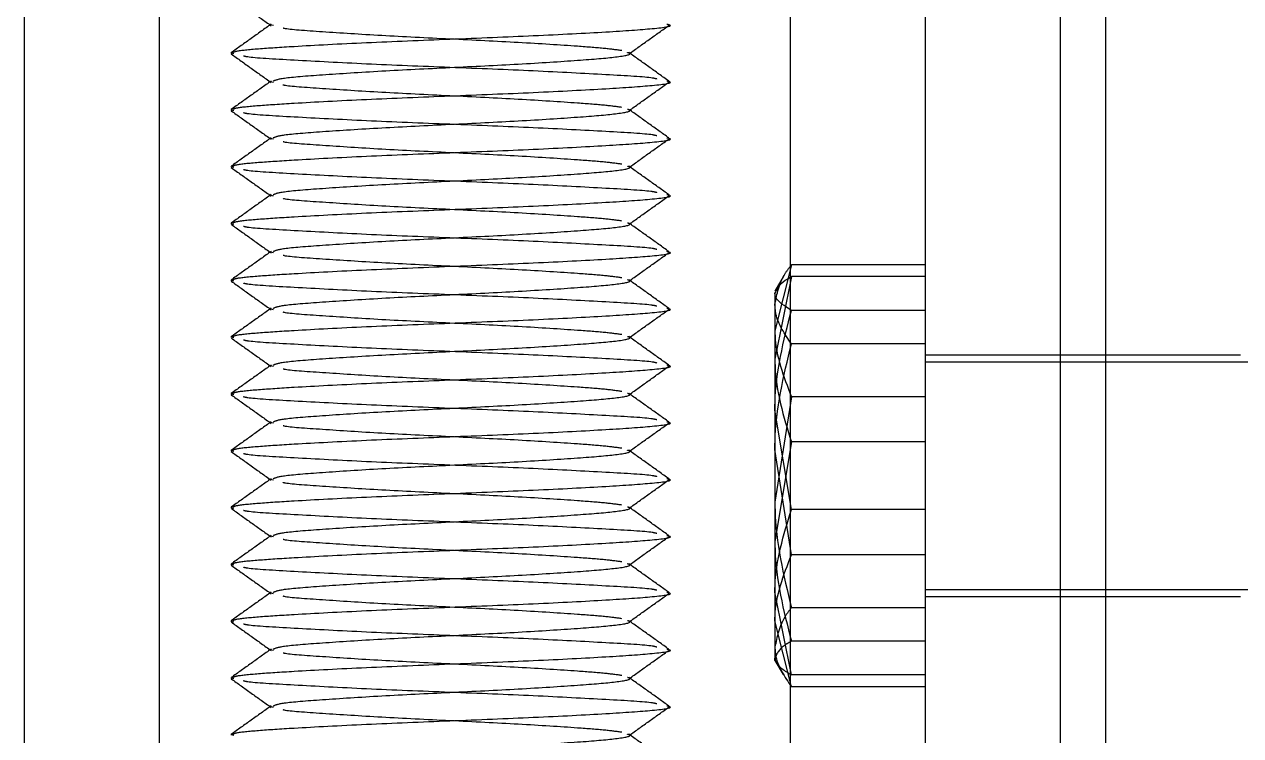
# Model space of a CAD drawing. Header units: metres. Extents: x 0 to 63075, y 0 to 44550.
# Drawn here: x 14277.16 to 14320.02, y 24771.81 to 24796.86 of the extents above; entities that cross this region are included whole.
import ezdxf

# ---------------------------------------------------------------- set-up
doc = ezdxf.new("R2010")
doc.units = ezdxf.units.M
doc.header["$LTSCALE"] = 75
doc.linetypes.add('HIDDEN2', pattern=[4.7625, 3.175, -1.5875])
for name, color, linetype in [('SDM', 7, 'Continuous'), ('SL4', 4, 'Continuous'), ('ST1', 7, 'HIDDEN2')]:
    doc.layers.add(name, color=color, linetype=linetype)

# ---------------------------------------------------------------- blocks, each defined once
blk = doc.blocks.new('A$Ca53c419a')
at = {"layer": 'SL4'}
for p, q in [((378.019, 533.865), (91.194, 533.865)), ((378.194, 529.108), (86.437, 529.108)), ((344.181, 506.834), (347.093, 507.415)), ((353.51, 507.415), (347.093, 507.415)), ((350.004, 506.834), (353.51, 507.415)), ((357.612, 507.415), (353.51, 507.415)), ((358.207, 506.834), (355.295, 507.415)), ((357.777, 507.367), (357.694, 507.415)), ((344.397, 506.877), (117.694, 506.877)), ((344.181, 502.115), (344.181, 506.834)), ((350.004, 502.115), (350.004, 506.834)), ((357.017, 502.115), (357.017, 506.834)), ((378.194, 506.877), (357.991, 506.877)), ((358.207, 502.115), (358.207, 506.834)), ((378.194, 502.115), (86.437, 502.115)), ((381.194, 497.358), (91.194, 497.358)), ((1004.763, 495.765), (54.76, 495.765))]:
    blk.add_line(p, q, dxfattribs=at)
for points, knots in [([(347.093, 507.415), (347.162, 507.414), (348.145, 507.406), (349.108, 507.11), (350.004, 506.834)], [0, 0, 0, 0, 0.070215, 1, 1, 1, 1]), ([(353.51, 507.415), (353.594, 507.414), (354.778, 507.406), (355.938, 507.11), (357.017, 506.834)], [0, 0, 0, 0, 0.070215, 1, 1, 1, 1]), ([(357.017, 506.834), (357.166, 507.069), (357.362, 507.379), (357.563, 507.408), (357.612, 507.415)], [0, 0, 0, 0, 0.758149, 1, 1, 1, 1]), ([(357.612, 507.415), (357.768, 507.344), (357.97, 507.253), (358.163, 506.911), (358.207, 506.834)], [0, 0, 0, 0, 0.7762867, 1, 1, 1, 1])]:
    blk.add_open_spline(points, degree=3, knots=knots, dxfattribs=at)
at = {"layer": 'ST1'}
for p, q in [((381.194, 529.108), (86.437, 529.108)), ((342.046, 526.485), (342.069, 526.592)), ((344.046, 526.485), (344.069, 526.592)), ((346.046, 526.485), (346.069, 526.592)), ((348.046, 526.485), (348.069, 526.592)), ((350.046, 526.485), (350.069, 526.592)), ((352.046, 526.485), (352.069, 526.592)), ((354.046, 526.485), (354.069, 526.592)), ((356.046, 526.485), (356.069, 526.592)), ((358.046, 526.485), (358.069, 526.592)), ((360.046, 526.485), (360.069, 526.592)), ((362.046, 526.485), (362.069, 526.592)), ((364.046, 526.485), (364.069, 526.592)), ((366.046, 526.485), (366.069, 526.592)), ((343.042, 525.085), (343.069, 525.186)), ((345.042, 525.085), (345.069, 525.186)), ((347.042, 525.085), (347.069, 525.186)), ((349.042, 525.085), (349.069, 525.186)), ((351.042, 525.085), (351.069, 525.186)), ((353.042, 525.085), (353.069, 525.186)), ((355.042, 525.085), (355.069, 525.186)), ((357.042, 525.085), (357.069, 525.186)), ((359.042, 525.085), (359.069, 525.186)), ((361.042, 525.085), (361.069, 525.186)), ((363.042, 525.085), (363.069, 525.186)), ((365.042, 525.085), (365.069, 525.186)), ((367.042, 525.085), (367.069, 525.186)), ((343.765, 506.834), (346.087, 507.415)), ((344.694, 507.415), (344.194, 507.126)), ((344.694, 507.415), (344.776, 507.415)), ((347.093, 507.415), (344.697, 507.415)), ((348.408, 506.834), (352.123, 507.415)), ((352.384, 506.834), (348.878, 507.415)), ((353.98, 506.834), (350.265, 507.415)), ((358.623, 506.834), (356.301, 507.415)), ((358.194, 507.126), (357.777, 507.367)), ((381.194, 506.877), (81.194, 506.877)), ((343.765, 502.115), (343.765, 506.834)), ((357.991, 506.877), (344.397, 506.877)), ((345.371, 502.115), (345.371, 506.834)), ((346.551, 502.115), (346.551, 506.834)), ((348.408, 502.115), (348.408, 506.834)), ((352.384, 502.115), (352.384, 506.834)), ((353.98, 502.115), (353.98, 506.834)), ((355.837, 502.115), (355.837, 506.834)), ((358.623, 502.115), (358.623, 506.834)), ((346.944, 502.115), (346.944, 495.765)), ((347.194, 502.115), (347.194, 472.806)), ((355.194, 472.806), (355.194, 502.115)), ((355.444, 495.765), (355.444, 502.115)), ((378.194, 497.358), (91.194, 497.358)), ((346.944, 495.765), (346.944, 491.003)), ((355.444, 491.003), (355.444, 495.765)), ((1004.763, 491.003), (4.763, 491.003))]:
    blk.add_line(p, q, dxfattribs=at)
for points, knots in [([(343.093, 525.169), (342.926, 525.404), (342.591, 525.873), (342.257, 526.342), (342.09, 526.577)], [0, 0, 0, 0, 0.499958, 1, 1, 1, 1]), ([(342.09, 526.534), (342.109, 526.499), (342.159, 526.411), (342.231, 525.682), (342.325, 524.228), (342.448, 521.902), (342.569, 518.864), (342.689, 515.832), (342.825, 513.243), (342.938, 511.611), (343.032, 510.937), (343.082, 511.195), (343.088, 511.229)], [0, 0, 0, 0, 0.055573, 0.142553, 0.229074, 0.356478, 0.480628, 0.604778, 0.732181, 0.854555, 0.980855, 1, 1, 1, 1]), ([(344.045, 526.574), (343.878, 526.339), (343.543, 525.869), (343.208, 525.399), (343.041, 525.164)], [0, 0, 0, 0, 0.5000892, 1, 1, 1, 1]), ([(345.093, 525.169), (344.926, 525.404), (344.591, 525.873), (344.257, 526.342), (344.09, 526.577)], [0, 0, 0, 0, 0.499958, 1, 1, 1, 1]), ([(344.09, 526.534), (344.109, 526.499), (344.159, 526.411), (344.231, 525.682), (344.325, 524.228), (344.448, 521.902), (344.569, 518.864), (344.689, 515.832), (344.825, 513.243), (344.938, 511.611), (345.032, 510.937), (345.082, 511.195), (345.088, 511.229)], [0, 0, 0, 0, 0.055573, 0.142553, 0.229074, 0.356478, 0.480628, 0.604778, 0.732181, 0.854555, 0.980855, 1, 1, 1, 1]), ([(346.045, 526.574), (345.878, 526.339), (345.543, 525.869), (345.208, 525.399), (345.041, 525.164)], [0, 0, 0, 0, 0.500089, 1, 1, 1, 1]), ([(347.093, 525.169), (346.926, 525.404), (346.591, 525.873), (346.257, 526.342), (346.09, 526.577)], [0, 0, 0, 0, 0.4999583, 1, 1, 1, 1]), ([(346.09, 526.534), (346.109, 526.499), (346.159, 526.411), (346.231, 525.682), (346.325, 524.228), (346.448, 521.902), (346.569, 518.864), (346.689, 515.832), (346.825, 513.243), (346.938, 511.611), (347.032, 510.937), (347.082, 511.195), (347.088, 511.229)], [0, 0, 0, 0, 0.055573, 0.142553, 0.229074, 0.356478, 0.480628, 0.604778, 0.732181, 0.854555, 0.980855, 1, 1, 1, 1]), ([(348.045, 526.574), (347.878, 526.339), (347.543, 525.869), (347.208, 525.399), (347.041, 525.164)], [0, 0, 0, 0, 0.500089, 1, 1, 1, 1]), ([(349.093, 525.169), (348.926, 525.404), (348.591, 525.873), (348.257, 526.342), (348.09, 526.577)], [0, 0, 0, 0, 0.499958, 1, 1, 1, 1]), ([(348.09, 526.534), (348.109, 526.499), (348.159, 526.411), (348.231, 525.682), (348.325, 524.228), (348.448, 521.902), (348.569, 518.864), (348.689, 515.832), (348.825, 513.243), (348.938, 511.611), (349.032, 510.937), (349.082, 511.195), (349.088, 511.229)], [0, 0, 0, 0, 0.055573, 0.142553, 0.229074, 0.356478, 0.480628, 0.604778, 0.732181, 0.854555, 0.980855, 1, 1, 1, 1]), ([(350.045, 526.574), (349.878, 526.339), (349.543, 525.869), (349.208, 525.399), (349.041, 525.164)], [0, 0, 0, 0, 0.500089, 1, 1, 1, 1]), ([(351.093, 525.169), (350.926, 525.404), (350.591, 525.873), (350.257, 526.342), (350.09, 526.577)], [0, 0, 0, 0, 0.499958, 1, 1, 1, 1]), ([(350.09, 526.534), (350.109, 526.499), (350.159, 526.411), (350.231, 525.682), (350.325, 524.228), (350.448, 521.902), (350.569, 518.864), (350.689, 515.832), (350.825, 513.243), (350.938, 511.611), (351.032, 510.937), (351.082, 511.195), (351.088, 511.229)], [0, 0, 0, 0, 0.0555734, 0.1425526, 0.2290743, 0.3564777, 0.4806278, 0.604778, 0.7321813, 0.8545546, 0.980855, 1, 1, 1, 1]), ([(352.045, 526.574), (351.878, 526.339), (351.543, 525.869), (351.208, 525.399), (351.041, 525.164)], [0, 0, 0, 0, 0.500089, 1, 1, 1, 1]), ([(353.093, 525.169), (352.926, 525.404), (352.591, 525.873), (352.257, 526.342), (352.09, 526.577)], [0, 0, 0, 0, 0.499958, 1, 1, 1, 1]), ([(352.09, 526.534), (352.109, 526.499), (352.159, 526.411), (352.231, 525.682), (352.325, 524.228), (352.448, 521.902), (352.569, 518.864), (352.689, 515.832), (352.825, 513.243), (352.938, 511.611), (353.032, 510.937), (353.082, 511.195), (353.088, 511.229)], [0, 0, 0, 0, 0.0555734, 0.1425526, 0.2290743, 0.3564777, 0.4806278, 0.604778, 0.7321813, 0.8545546, 0.980855, 1, 1, 1, 1]), ([(354.045, 526.574), (353.878, 526.339), (353.543, 525.869), (353.208, 525.399), (353.041, 525.164)], [0, 0, 0, 0, 0.5000892, 1, 1, 1, 1]), ([(355.093, 525.169), (354.926, 525.404), (354.591, 525.873), (354.257, 526.342), (354.09, 526.577)], [0, 0, 0, 0, 0.4999583, 1, 1, 1, 1]), ([(354.09, 526.534), (354.109, 526.499), (354.159, 526.411), (354.231, 525.682), (354.325, 524.228), (354.448, 521.902), (354.569, 518.864), (354.689, 515.832), (354.825, 513.243), (354.938, 511.611), (355.032, 510.937), (355.082, 511.195), (355.088, 511.229)], [0, 0, 0, 0, 0.055573, 0.142553, 0.229074, 0.356478, 0.480628, 0.604778, 0.732181, 0.854555, 0.980855, 1, 1, 1, 1]), ([(356.045, 526.574), (355.878, 526.339), (355.543, 525.869), (355.208, 525.399), (355.041, 525.164)], [0, 0, 0, 0, 0.500089, 1, 1, 1, 1]), ([(357.093, 525.169), (356.926, 525.404), (356.591, 525.873), (356.257, 526.342), (356.09, 526.577)], [0, 0, 0, 0, 0.499958, 1, 1, 1, 1]), ([(356.09, 526.534), (356.109, 526.499), (356.159, 526.411), (356.231, 525.682), (356.325, 524.228), (356.448, 521.902), (356.569, 518.864), (356.689, 515.832), (356.825, 513.243), (356.938, 511.611), (357.032, 510.937), (357.082, 511.195), (357.088, 511.229)], [0, 0, 0, 0, 0.055573, 0.142553, 0.229074, 0.356478, 0.480628, 0.604778, 0.732181, 0.854555, 0.980855, 1, 1, 1, 1]), ([(358.045, 526.574), (357.878, 526.339), (357.543, 525.869), (357.208, 525.399), (357.041, 525.164)], [0, 0, 0, 0, 0.500089, 1, 1, 1, 1]), ([(359.093, 525.169), (358.926, 525.404), (358.591, 525.873), (358.257, 526.342), (358.09, 526.577)], [0, 0, 0, 0, 0.4999583, 1, 1, 1, 1]), ([(358.09, 526.534), (358.109, 526.499), (358.159, 526.411), (358.231, 525.682), (358.325, 524.228), (358.448, 521.902), (358.569, 518.864), (358.689, 515.832), (358.825, 513.243), (358.938, 511.611), (359.032, 510.937), (359.082, 511.195), (359.088, 511.229)], [0, 0, 0, 0, 0.055573, 0.142553, 0.229074, 0.356478, 0.480628, 0.604778, 0.732181, 0.854555, 0.980855, 1, 1, 1, 1]), ([(360.045, 526.574), (359.878, 526.339), (359.543, 525.869), (359.208, 525.399), (359.041, 525.164)], [0, 0, 0, 0, 0.5000892, 1, 1, 1, 1]), ([(361.093, 525.169), (360.926, 525.404), (360.591, 525.873), (360.257, 526.342), (360.09, 526.577)], [0, 0, 0, 0, 0.499958, 1, 1, 1, 1]), ([(360.09, 526.534), (360.109, 526.499), (360.159, 526.411), (360.231, 525.682), (360.325, 524.228), (360.448, 521.902), (360.569, 518.864), (360.689, 515.832), (360.825, 513.243), (360.938, 511.611), (361.032, 510.937), (361.082, 511.195), (361.088, 511.229)], [0, 0, 0, 0, 0.0555734, 0.1425526, 0.2290743, 0.3564777, 0.4806278, 0.604778, 0.7321813, 0.8545546, 0.980855, 1, 1, 1, 1]), ([(362.045, 526.574), (361.878, 526.339), (361.543, 525.869), (361.208, 525.399), (361.041, 525.164)], [0, 0, 0, 0, 0.500089, 1, 1, 1, 1]), ([(363.093, 525.169), (362.926, 525.404), (362.591, 525.873), (362.257, 526.342), (362.09, 526.577)], [0, 0, 0, 0, 0.499958, 1, 1, 1, 1]), ([(362.09, 526.534), (362.109, 526.499), (362.159, 526.411), (362.231, 525.682), (362.325, 524.228), (362.448, 521.902), (362.569, 518.864), (362.689, 515.832), (362.825, 513.243), (362.938, 511.611), (363.032, 510.937), (363.082, 511.195), (363.088, 511.229)], [0, 0, 0, 0, 0.055573, 0.142553, 0.229074, 0.356478, 0.480628, 0.604778, 0.732181, 0.854555, 0.980855, 1, 1, 1, 1]), ([(364.045, 526.574), (363.878, 526.339), (363.543, 525.869), (363.208, 525.399), (363.041, 525.164)], [0, 0, 0, 0, 0.500089, 1, 1, 1, 1]), ([(365.093, 525.169), (364.926, 525.404), (364.591, 525.873), (364.257, 526.342), (364.09, 526.577)], [0, 0, 0, 0, 0.499958, 1, 1, 1, 1]), ([(364.09, 526.534), (364.109, 526.499), (364.159, 526.411), (364.231, 525.682), (364.325, 524.228), (364.448, 521.902), (364.569, 518.864), (364.689, 515.832), (364.825, 513.243), (364.938, 511.611), (365.032, 510.937), (365.082, 511.195), (365.088, 511.229)], [0, 0, 0, 0, 0.055573, 0.142553, 0.229074, 0.356478, 0.480628, 0.604778, 0.732181, 0.854555, 0.980855, 1, 1, 1, 1]), ([(366.045, 526.574), (365.878, 526.339), (365.543, 525.869), (365.208, 525.399), (365.041, 525.164)], [0, 0, 0, 0, 0.500089, 1, 1, 1, 1]), ([(367.093, 525.169), (366.926, 525.404), (366.591, 525.873), (366.257, 526.342), (366.09, 526.577)], [0, 0, 0, 0, 0.499958, 1, 1, 1, 1]), ([(366.09, 526.534), (366.109, 526.499), (366.159, 526.411), (366.231, 525.682), (366.325, 524.228), (366.448, 521.902), (366.569, 518.864), (366.689, 515.832), (366.825, 513.243), (366.938, 511.611), (367.032, 510.937), (367.082, 511.195), (367.088, 511.229)], [0, 0, 0, 0, 0.0555734, 0.1425526, 0.2290743, 0.3564777, 0.4806278, 0.604778, 0.7321813, 0.8545546, 0.980855, 1, 1, 1, 1]), ([(368.045, 526.574), (367.878, 526.339), (367.543, 525.869), (367.208, 525.399), (367.041, 525.164)], [0, 0, 0, 0, 0.500089, 1, 1, 1, 1]), ([(343.162, 511.571), (343.174, 511.616), (343.228, 511.819), (343.311, 513.318), (343.448, 515.813), (343.569, 518.865), (343.689, 521.918), (343.826, 524.409), (343.908, 525.9), (343.961, 526.102), (343.972, 526.143)], [0, 0, 0, 0, 0.043096, 0.193298, 0.349673, 0.502056, 0.654439, 0.810815, 0.961016, 1, 1, 1, 1]), ([(345.162, 511.571), (345.174, 511.616), (345.228, 511.819), (345.311, 513.318), (345.448, 515.813), (345.569, 518.865), (345.689, 521.918), (345.826, 524.409), (345.908, 525.9), (345.961, 526.102), (345.972, 526.143)], [0, 0, 0, 0, 0.0430959, 0.1932977, 0.3496734, 0.5020562, 0.6544389, 0.8108146, 0.9610164, 1, 1, 1, 1]), ([(347.162, 511.571), (347.174, 511.616), (347.228, 511.819), (347.311, 513.318), (347.448, 515.813), (347.569, 518.865), (347.689, 521.918), (347.826, 524.409), (347.908, 525.9), (347.961, 526.102), (347.972, 526.143)], [0, 0, 0, 0, 0.043096, 0.193298, 0.349673, 0.502056, 0.654439, 0.810815, 0.961016, 1, 1, 1, 1]), ([(349.162, 511.571), (349.174, 511.616), (349.228, 511.819), (349.311, 513.318), (349.448, 515.813), (349.569, 518.865), (349.689, 521.918), (349.826, 524.409), (349.908, 525.9), (349.961, 526.102), (349.972, 526.143)], [0, 0, 0, 0, 0.043096, 0.193298, 0.349673, 0.502056, 0.654439, 0.810815, 0.961016, 1, 1, 1, 1]), ([(351.162, 511.571), (351.174, 511.616), (351.228, 511.819), (351.311, 513.318), (351.448, 515.813), (351.569, 518.865), (351.689, 521.918), (351.826, 524.409), (351.908, 525.9), (351.961, 526.102), (351.972, 526.143)], [0, 0, 0, 0, 0.043096, 0.193298, 0.349673, 0.502056, 0.654439, 0.810815, 0.961016, 1, 1, 1, 1]), ([(353.162, 511.571), (353.174, 511.616), (353.228, 511.819), (353.311, 513.318), (353.448, 515.813), (353.569, 518.865), (353.689, 521.918), (353.826, 524.409), (353.908, 525.9), (353.961, 526.102), (353.972, 526.143)], [0, 0, 0, 0, 0.043096, 0.193298, 0.349673, 0.502056, 0.654439, 0.810815, 0.961016, 1, 1, 1, 1]), ([(355.162, 511.571), (355.174, 511.616), (355.228, 511.819), (355.311, 513.318), (355.448, 515.813), (355.569, 518.865), (355.689, 521.918), (355.826, 524.409), (355.908, 525.9), (355.961, 526.102), (355.972, 526.143)], [0, 0, 0, 0, 0.043096, 0.193298, 0.349673, 0.502056, 0.654439, 0.810815, 0.961016, 1, 1, 1, 1]), ([(357.162, 511.571), (357.174, 511.616), (357.228, 511.819), (357.311, 513.318), (357.448, 515.813), (357.569, 518.865), (357.689, 521.918), (357.826, 524.409), (357.908, 525.9), (357.961, 526.102), (357.972, 526.143)], [0, 0, 0, 0, 0.0430959, 0.1932977, 0.3496734, 0.5020562, 0.6544389, 0.8108146, 0.9610164, 1, 1, 1, 1]), ([(359.162, 511.571), (359.174, 511.616), (359.228, 511.819), (359.311, 513.318), (359.448, 515.813), (359.569, 518.865), (359.689, 521.918), (359.826, 524.409), (359.908, 525.9), (359.961, 526.102), (359.972, 526.143)], [0, 0, 0, 0, 0.043096, 0.193298, 0.349673, 0.502056, 0.654439, 0.810815, 0.961016, 1, 1, 1, 1]), ([(361.162, 511.571), (361.174, 511.616), (361.228, 511.819), (361.311, 513.318), (361.448, 515.813), (361.569, 518.865), (361.689, 521.918), (361.826, 524.409), (361.908, 525.9), (361.961, 526.102), (361.972, 526.143)], [0, 0, 0, 0, 0.043096, 0.193298, 0.349673, 0.502056, 0.654439, 0.810815, 0.961016, 1, 1, 1, 1]), ([(363.162, 511.571), (363.174, 511.616), (363.228, 511.819), (363.311, 513.318), (363.448, 515.813), (363.569, 518.865), (363.689, 521.918), (363.826, 524.409), (363.908, 525.9), (363.961, 526.102), (363.972, 526.143)], [0, 0, 0, 0, 0.0430959, 0.1932977, 0.3496734, 0.5020562, 0.6544389, 0.8108146, 0.9610164, 1, 1, 1, 1]), ([(365.162, 511.571), (365.174, 511.616), (365.228, 511.819), (365.311, 513.318), (365.448, 515.813), (365.569, 518.865), (365.689, 521.918), (365.826, 524.409), (365.908, 525.9), (365.961, 526.102), (365.972, 526.143)], [0, 0, 0, 0, 0.043096, 0.193298, 0.349673, 0.502056, 0.654439, 0.810815, 0.961016, 1, 1, 1, 1]), ([(341.092, 525.098), (341.128, 525.013), (341.206, 524.829), (341.312, 523.431), (341.448, 521.355), (341.569, 518.863), (341.689, 516.383), (341.825, 514.271), (341.938, 512.911), (342.033, 512.42), (342.084, 512.584), (342.092, 512.609)], [0, 0, 0, 0, 0.1034259, 0.2257113, 0.3530321, 0.4770962, 0.6011602, 0.728481, 0.8507664, 0.976983, 1, 1, 1, 1]), ([(343.092, 525.098), (343.128, 525.013), (343.206, 524.829), (343.312, 523.431), (343.448, 521.355), (343.569, 518.863), (343.689, 516.383), (343.825, 514.271), (343.938, 512.911), (344.033, 512.42), (344.084, 512.584), (344.092, 512.609)], [0, 0, 0, 0, 0.1034259, 0.2257113, 0.3530321, 0.4770962, 0.6011602, 0.728481, 0.8507664, 0.976983, 1, 1, 1, 1]), ([(345.092, 525.098), (345.128, 525.013), (345.206, 524.829), (345.312, 523.431), (345.448, 521.355), (345.569, 518.863), (345.689, 516.383), (345.825, 514.271), (345.938, 512.911), (346.033, 512.42), (346.084, 512.584), (346.092, 512.609)], [0, 0, 0, 0, 0.103426, 0.225711, 0.353032, 0.477096, 0.60116, 0.728481, 0.850766, 0.976983, 1, 1, 1, 1]), ([(347.092, 525.098), (347.128, 525.013), (347.206, 524.829), (347.312, 523.431), (347.448, 521.355), (347.569, 518.863), (347.689, 516.383), (347.825, 514.271), (347.938, 512.911), (348.033, 512.42), (348.084, 512.584), (348.092, 512.609)], [0, 0, 0, 0, 0.103426, 0.225711, 0.353032, 0.477096, 0.60116, 0.728481, 0.850766, 0.976983, 1, 1, 1, 1]), ([(349.092, 525.098), (349.128, 525.013), (349.206, 524.829), (349.312, 523.431), (349.448, 521.355), (349.569, 518.863), (349.689, 516.383), (349.825, 514.271), (349.938, 512.911), (350.033, 512.42), (350.084, 512.584), (350.092, 512.609)], [0, 0, 0, 0, 0.103426, 0.225711, 0.353032, 0.477096, 0.60116, 0.728481, 0.850766, 0.976983, 1, 1, 1, 1]), ([(351.092, 525.098), (351.128, 525.013), (351.206, 524.829), (351.312, 523.431), (351.448, 521.355), (351.569, 518.863), (351.689, 516.383), (351.825, 514.271), (351.938, 512.911), (352.033, 512.42), (352.084, 512.584), (352.092, 512.609)], [0, 0, 0, 0, 0.103426, 0.225711, 0.353032, 0.477096, 0.60116, 0.728481, 0.850766, 0.976983, 1, 1, 1, 1]), ([(353.092, 525.098), (353.128, 525.013), (353.206, 524.829), (353.312, 523.431), (353.448, 521.355), (353.569, 518.863), (353.689, 516.383), (353.825, 514.271), (353.938, 512.911), (354.033, 512.42), (354.084, 512.584), (354.092, 512.609)], [0, 0, 0, 0, 0.1034259, 0.2257113, 0.3530321, 0.4770962, 0.6011602, 0.728481, 0.8507664, 0.976983, 1, 1, 1, 1]), ([(355.092, 525.098), (355.128, 525.013), (355.206, 524.829), (355.312, 523.431), (355.448, 521.355), (355.569, 518.863), (355.689, 516.383), (355.825, 514.271), (355.938, 512.911), (356.033, 512.42), (356.084, 512.584), (356.092, 512.609)], [0, 0, 0, 0, 0.103426, 0.225711, 0.353032, 0.477096, 0.60116, 0.728481, 0.850766, 0.976983, 1, 1, 1, 1]), ([(357.092, 525.098), (357.128, 525.013), (357.206, 524.829), (357.312, 523.431), (357.448, 521.355), (357.569, 518.863), (357.689, 516.383), (357.825, 514.271), (357.938, 512.911), (358.033, 512.42), (358.084, 512.584), (358.092, 512.609)], [0, 0, 0, 0, 0.103426, 0.225711, 0.353032, 0.477096, 0.60116, 0.728481, 0.850766, 0.976983, 1, 1, 1, 1]), ([(359.092, 525.098), (359.128, 525.013), (359.206, 524.829), (359.312, 523.431), (359.448, 521.355), (359.569, 518.863), (359.689, 516.383), (359.825, 514.271), (359.938, 512.911), (360.033, 512.42), (360.084, 512.584), (360.092, 512.609)], [0, 0, 0, 0, 0.1034259, 0.2257113, 0.3530321, 0.4770962, 0.6011602, 0.728481, 0.8507664, 0.976983, 1, 1, 1, 1]), ([(361.092, 525.098), (361.128, 525.013), (361.206, 524.829), (361.312, 523.431), (361.448, 521.355), (361.569, 518.863), (361.689, 516.383), (361.825, 514.271), (361.938, 512.911), (362.033, 512.42), (362.084, 512.584), (362.092, 512.609)], [0, 0, 0, 0, 0.103426, 0.225711, 0.353032, 0.477096, 0.60116, 0.728481, 0.850766, 0.976983, 1, 1, 1, 1]), ([(363.092, 525.098), (363.128, 525.013), (363.206, 524.829), (363.312, 523.431), (363.448, 521.355), (363.569, 518.863), (363.689, 516.383), (363.825, 514.271), (363.938, 512.911), (364.033, 512.42), (364.084, 512.584), (364.092, 512.609)], [0, 0, 0, 0, 0.103426, 0.225711, 0.353032, 0.477096, 0.60116, 0.728481, 0.850766, 0.976983, 1, 1, 1, 1]), ([(365.092, 525.098), (365.128, 525.013), (365.206, 524.829), (365.312, 523.431), (365.448, 521.355), (365.569, 518.863), (365.689, 516.383), (365.825, 514.271), (365.938, 512.911), (366.033, 512.42), (366.084, 512.584), (366.092, 512.609)], [0, 0, 0, 0, 0.103426, 0.225711, 0.353032, 0.477096, 0.60116, 0.728481, 0.850766, 0.976983, 1, 1, 1, 1]), ([(342.163, 512.805), (342.188, 512.988), (342.239, 513.354), (342.328, 514.532), (342.448, 516.379), (342.569, 518.861), (342.689, 521.367), (342.826, 523.386), (342.902, 524.57), (342.949, 524.731), (342.953, 524.746)], [0, 0, 0, 0, 0.098651, 0.197725, 0.357803, 0.513786, 0.669769, 0.829847, 0.983594, 1, 1, 1, 1]), ([(344.163, 512.805), (344.188, 512.988), (344.239, 513.354), (344.328, 514.532), (344.448, 516.379), (344.569, 518.861), (344.689, 521.367), (344.826, 523.386), (344.902, 524.57), (344.949, 524.731), (344.953, 524.746)], [0, 0, 0, 0, 0.098651, 0.197725, 0.357803, 0.513786, 0.669769, 0.829847, 0.983594, 1, 1, 1, 1]), ([(346.163, 512.805), (346.188, 512.988), (346.239, 513.354), (346.328, 514.532), (346.448, 516.379), (346.569, 518.861), (346.689, 521.367), (346.826, 523.386), (346.902, 524.57), (346.949, 524.731), (346.953, 524.746)], [0, 0, 0, 0, 0.098651, 0.197725, 0.357803, 0.513786, 0.669769, 0.829847, 0.983594, 1, 1, 1, 1]), ([(348.163, 512.805), (348.188, 512.988), (348.239, 513.354), (348.328, 514.532), (348.448, 516.379), (348.569, 518.861), (348.689, 521.367), (348.826, 523.386), (348.902, 524.57), (348.949, 524.731), (348.953, 524.746)], [0, 0, 0, 0, 0.098651, 0.197725, 0.357803, 0.513786, 0.669769, 0.829847, 0.983594, 1, 1, 1, 1]), ([(350.163, 512.805), (350.188, 512.988), (350.239, 513.354), (350.328, 514.532), (350.448, 516.379), (350.569, 518.861), (350.689, 521.367), (350.826, 523.386), (350.902, 524.57), (350.949, 524.731), (350.953, 524.746)], [0, 0, 0, 0, 0.098651, 0.197725, 0.357803, 0.513786, 0.669769, 0.829847, 0.983594, 1, 1, 1, 1]), ([(352.163, 512.805), (352.188, 512.988), (352.239, 513.354), (352.328, 514.532), (352.448, 516.379), (352.569, 518.861), (352.689, 521.367), (352.826, 523.386), (352.902, 524.57), (352.949, 524.731), (352.953, 524.746)], [0, 0, 0, 0, 0.098651, 0.197725, 0.357803, 0.513786, 0.669769, 0.829847, 0.983594, 1, 1, 1, 1]), ([(354.163, 512.805), (354.188, 512.988), (354.239, 513.354), (354.328, 514.532), (354.448, 516.379), (354.569, 518.861), (354.689, 521.367), (354.826, 523.386), (354.902, 524.57), (354.949, 524.731), (354.953, 524.746)], [0, 0, 0, 0, 0.098651, 0.197725, 0.357803, 0.513786, 0.669769, 0.829847, 0.983594, 1, 1, 1, 1]), ([(356.163, 512.805), (356.188, 512.988), (356.239, 513.354), (356.328, 514.532), (356.448, 516.379), (356.569, 518.861), (356.689, 521.367), (356.826, 523.386), (356.902, 524.57), (356.949, 524.731), (356.953, 524.746)], [0, 0, 0, 0, 0.098651, 0.197725, 0.357803, 0.513786, 0.669769, 0.829847, 0.983594, 1, 1, 1, 1]), ([(358.163, 512.805), (358.188, 512.988), (358.239, 513.354), (358.328, 514.532), (358.448, 516.379), (358.569, 518.861), (358.689, 521.367), (358.826, 523.386), (358.902, 524.57), (358.949, 524.731), (358.953, 524.746)], [0, 0, 0, 0, 0.098651, 0.197725, 0.357803, 0.513786, 0.669769, 0.829847, 0.983594, 1, 1, 1, 1]), ([(360.163, 512.805), (360.188, 512.988), (360.239, 513.354), (360.328, 514.532), (360.448, 516.379), (360.569, 518.861), (360.689, 521.367), (360.826, 523.386), (360.902, 524.57), (360.949, 524.731), (360.953, 524.746)], [0, 0, 0, 0, 0.098651, 0.197725, 0.357803, 0.513786, 0.669769, 0.829847, 0.983594, 1, 1, 1, 1]), ([(362.163, 512.805), (362.188, 512.988), (362.239, 513.354), (362.328, 514.532), (362.448, 516.379), (362.569, 518.861), (362.689, 521.367), (362.826, 523.386), (362.902, 524.57), (362.949, 524.731), (362.953, 524.746)], [0, 0, 0, 0, 0.098651, 0.197725, 0.357803, 0.513786, 0.669769, 0.829847, 0.983594, 1, 1, 1, 1]), ([(364.163, 512.805), (364.188, 512.988), (364.239, 513.354), (364.328, 514.532), (364.448, 516.379), (364.569, 518.861), (364.689, 521.367), (364.826, 523.386), (364.902, 524.57), (364.949, 524.731), (364.953, 524.746)], [0, 0, 0, 0, 0.098651, 0.197725, 0.357803, 0.513786, 0.669769, 0.829847, 0.983594, 1, 1, 1, 1]), ([(366.163, 512.805), (366.188, 512.988), (366.239, 513.354), (366.328, 514.532), (366.448, 516.379), (366.569, 518.861), (366.689, 521.367), (366.826, 523.386), (366.902, 524.57), (366.949, 524.731), (366.953, 524.746)], [0, 0, 0, 0, 0.098651, 0.197725, 0.357803, 0.513786, 0.669769, 0.829847, 0.983594, 1, 1, 1, 1]), ([(341.088, 511.151), (341.256, 511.386), (341.591, 511.856), (341.926, 512.326), (342.093, 512.561)], [0, 0, 0, 0, 0.500092, 1, 1, 1, 1]), ([(342.053, 512.55), (342.221, 512.316), (342.555, 511.847), (342.889, 511.377), (343.056, 511.143)], [0, 0, 0, 0, 0.499967, 1, 1, 1, 1]), ([(343.088, 511.151), (343.256, 511.386), (343.591, 511.856), (343.926, 512.326), (344.093, 512.561)], [0, 0, 0, 0, 0.500092, 1, 1, 1, 1]), ([(344.053, 512.55), (344.221, 512.316), (344.555, 511.847), (344.889, 511.377), (345.056, 511.143)], [0, 0, 0, 0, 0.499967, 1, 1, 1, 1]), ([(345.088, 511.151), (345.256, 511.386), (345.591, 511.856), (345.926, 512.326), (346.093, 512.561)], [0, 0, 0, 0, 0.5000921, 1, 1, 1, 1]), ([(346.053, 512.55), (346.221, 512.316), (346.555, 511.847), (346.889, 511.377), (347.056, 511.143)], [0, 0, 0, 0, 0.499967, 1, 1, 1, 1]), ([(347.088, 511.151), (347.256, 511.386), (347.591, 511.856), (347.926, 512.326), (348.093, 512.561)], [0, 0, 0, 0, 0.500092, 1, 1, 1, 1]), ([(348.053, 512.55), (348.221, 512.316), (348.555, 511.847), (348.889, 511.377), (349.056, 511.143)], [0, 0, 0, 0, 0.499967, 1, 1, 1, 1]), ([(349.088, 511.151), (349.256, 511.386), (349.591, 511.856), (349.926, 512.326), (350.093, 512.561)], [0, 0, 0, 0, 0.500092, 1, 1, 1, 1]), ([(350.053, 512.55), (350.221, 512.316), (350.555, 511.847), (350.889, 511.377), (351.056, 511.143)], [0, 0, 0, 0, 0.499967, 1, 1, 1, 1]), ([(351.088, 511.151), (351.256, 511.386), (351.591, 511.856), (351.926, 512.326), (352.093, 512.561)], [0, 0, 0, 0, 0.500092, 1, 1, 1, 1]), ([(352.053, 512.55), (352.221, 512.316), (352.555, 511.847), (352.889, 511.377), (353.056, 511.143)], [0, 0, 0, 0, 0.499967, 1, 1, 1, 1]), ([(353.088, 511.151), (353.256, 511.386), (353.591, 511.856), (353.926, 512.326), (354.093, 512.561)], [0, 0, 0, 0, 0.5000921, 1, 1, 1, 1]), ([(354.053, 512.55), (354.221, 512.316), (354.555, 511.847), (354.889, 511.377), (355.056, 511.143)], [0, 0, 0, 0, 0.4999673, 1, 1, 1, 1]), ([(355.088, 511.151), (355.256, 511.386), (355.591, 511.856), (355.926, 512.326), (356.093, 512.561)], [0, 0, 0, 0, 0.500092, 1, 1, 1, 1]), ([(356.053, 512.55), (356.221, 512.316), (356.555, 511.847), (356.889, 511.377), (357.056, 511.143)], [0, 0, 0, 0, 0.499967, 1, 1, 1, 1]), ([(357.088, 511.151), (357.256, 511.386), (357.591, 511.856), (357.926, 512.326), (358.093, 512.561)], [0, 0, 0, 0, 0.5000921, 1, 1, 1, 1]), ([(358.053, 512.55), (358.221, 512.316), (358.555, 511.847), (358.889, 511.377), (359.056, 511.143)], [0, 0, 0, 0, 0.499967, 1, 1, 1, 1]), ([(359.088, 511.151), (359.256, 511.386), (359.591, 511.856), (359.926, 512.326), (360.093, 512.561)], [0, 0, 0, 0, 0.500092, 1, 1, 1, 1]), ([(360.053, 512.55), (360.221, 512.316), (360.555, 511.847), (360.889, 511.377), (361.056, 511.143)], [0, 0, 0, 0, 0.499967, 1, 1, 1, 1]), ([(361.088, 511.151), (361.256, 511.386), (361.591, 511.856), (361.926, 512.326), (362.093, 512.561)], [0, 0, 0, 0, 0.500092, 1, 1, 1, 1]), ([(362.053, 512.55), (362.221, 512.316), (362.555, 511.847), (362.889, 511.377), (363.056, 511.143)], [0, 0, 0, 0, 0.4999673, 1, 1, 1, 1]), ([(363.088, 511.151), (363.256, 511.386), (363.591, 511.856), (363.926, 512.326), (364.093, 512.561)], [0, 0, 0, 0, 0.5000921, 1, 1, 1, 1]), ([(364.053, 512.55), (364.221, 512.316), (364.555, 511.847), (364.889, 511.377), (365.056, 511.143)], [0, 0, 0, 0, 0.499967, 1, 1, 1, 1]), ([(365.088, 511.151), (365.256, 511.386), (365.591, 511.856), (365.926, 512.326), (366.093, 512.561)], [0, 0, 0, 0, 0.500092, 1, 1, 1, 1]), ([(366.053, 512.55), (366.221, 512.316), (366.555, 511.847), (366.889, 511.377), (367.056, 511.143)], [0, 0, 0, 0, 0.499967, 1, 1, 1, 1]), ([(345.158, 507.415), (345.044, 507.408), (344.573, 507.379), (344.114, 507.069), (343.765, 506.834)], [0, 0, 0, 0, 0.241851, 1, 1, 1, 1]), ([(344.776, 507.415), (344.728, 507.408), (344.526, 507.379), (344.33, 507.069), (344.181, 506.834)], [0, 0, 0, 0, 0.2418514, 1, 1, 1, 1]), ([(345.371, 506.834), (345.328, 506.911), (345.134, 507.253), (344.933, 507.344), (344.776, 507.415)], [0, 0, 0, 0, 0.223713, 1, 1, 1, 1]), ([(346.551, 506.834), (346.45, 506.911), (345.996, 507.253), (345.524, 507.344), (345.158, 507.415)], [0, 0, 0, 0, 0.2237133, 1, 1, 1, 1]), ([(348.878, 507.415), (348.795, 507.414), (347.61, 507.406), (346.45, 507.11), (345.371, 506.834)], [0, 0, 0, 0, 0.070215, 1, 1, 1, 1]), ([(346.087, 507.415), (346.142, 507.414), (346.926, 507.406), (347.694, 507.11), (348.408, 506.834)], [0, 0, 0, 0, 0.0702148, 1, 1, 1, 1]), ([(350.265, 507.415), (350.177, 507.414), (348.923, 507.406), (347.694, 507.11), (346.551, 506.834)], [0, 0, 0, 0, 0.070215, 1, 1, 1, 1]), ([(352.123, 507.415), (352.211, 507.414), (353.465, 507.406), (354.694, 507.11), (355.837, 506.834)], [0, 0, 0, 0, 0.070215, 1, 1, 1, 1]), ([(355.295, 507.415), (355.226, 507.414), (354.243, 507.406), (353.28, 507.11), (352.384, 506.834)], [0, 0, 0, 0, 0.070215, 1, 1, 1, 1]), ([(356.301, 507.415), (356.246, 507.414), (355.462, 507.406), (354.694, 507.11), (353.98, 506.834)], [0, 0, 0, 0, 0.070215, 1, 1, 1, 1]), ([(355.837, 506.834), (356.185, 507.069), (356.644, 507.379), (357.116, 507.408), (357.23, 507.415)], [0, 0, 0, 0, 0.758149, 1, 1, 1, 1]), ([(357.23, 507.415), (357.596, 507.344), (358.067, 507.253), (358.521, 506.911), (358.623, 506.834)], [0, 0, 0, 0, 0.7762867, 1, 1, 1, 1])]:
    blk.add_open_spline(points, degree=3, knots=knots, dxfattribs=at)

msp = doc.modelspace()

# ---------------------------------------------------------------- block references
at = {"layer": 'SDM', "rotation": 90}
msp.add_blockref('A$Ca53c419a', (14811.027, 24429.769), dxfattribs=at)

doc.saveas('drawing.dxf')
